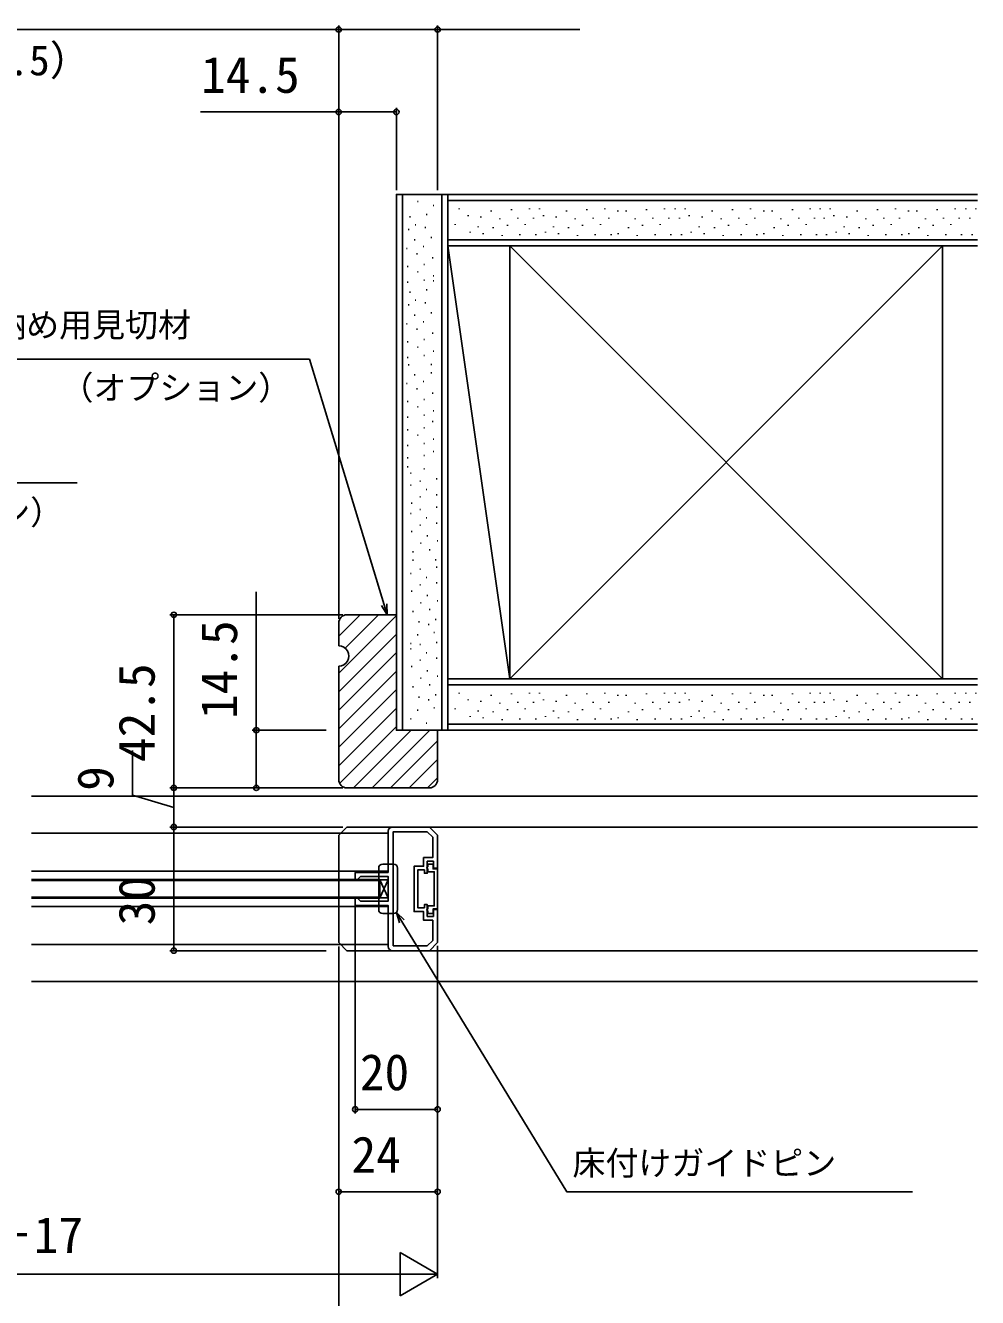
# Model space of a CAD drawing. Units: millimetres, scale not verified. Extents: x -525 to 525, y -783 to 779.
# Drawn here: x 65 to 296, y -626.9 to -318.2 of the extents above; entities that cross this region are included whole.
import ezdxf
from ezdxf.enums import TextEntityAlignment as Align

# ---------------------------------------------------------------- set-up
doc = ezdxf.new("R2010")
doc.units = ezdxf.units.MM
doc.header["$LTSCALE"] = 4
for name, color, linetype in [('0-3_YKK_11', 7, 'Continuous'), ('0-4_YKK_12', 2, 'Continuous'), ('0-5_YKK_13', 4, 'Continuous'), ('0-7_YKK_D', 6, 'Continuous'), ('0-9_YSS_K', 3, 'Continuous')]:
    doc.layers.add(name, color=color, linetype=linetype)
doc.styles.add('ＭＳ ゴシック', font='')
doc.styles.get('ＭＳ ゴシック').set_extended_font_data('MS Gothic')

msp = doc.modelspace()

# ---------------------------------------------------------------- linework, layer by layer
at = {"layer": '0-3_YKK_11'}
for points in [[(153, -541.7), (153, -531.7), (145, -531.7), (145, -530), (145.6, -530), (145.8, -530.2), (146.3, -530.7), (153, -530.7), (153, -524.7), (146.3, -524.7), (145.8, -525.2), (145.6, -525.4), (145, -525.4), (145, -523.7), (153, -523.7), (153, -513.7)], [(154, -512.7), (163, -512.7), (165, -514.7), (165, -522.7), (164, -522.7), (164, -521), (162.5, -521), (162.5, -523.9), (161.8, -523.9), (161.8, -523.1), (160.2, -523.1), (160.2, -527.7), (160.2, -532.3), (161.8, -532.3), (161.8, -531.5), (162.5, -531.5), (162.5, -534.4), (164, -534.4), (164, -532.7), (165, -532.7), (165, -540.7), (163, -542.7), (154, -542.7)]]:
    msp.add_lwpolyline(points, dxfattribs=at)
msp.add_lwpolyline([(154.2, -541.5), (154.2, -513.9), (162.503, -513.9), (163.8, -515.197), (163.8, -520.1), (161.6, -520.1), (161.6, -522.2), (159.3, -522.2), (159.3, -533.2), (161.6, -533.2), (161.6, -535.3), (163.8, -535.3), (163.8, -540.203), (162.503, -541.5)], close=True, dxfattribs=at)
for centre, start, end in [((154, -513.7), 90.00001, 179.99999), ((154, -541.7), 180.00001, 269.99999)]:
    msp.add_arc(centre, 1, start, end, dxfattribs=at)
at = {"layer": '0-4_YKK_12'}
for p, q in [((66.5, -505.2), (296, -505.2)), ((66.5, -514.2), (153, -514.2)), ((66.5, -523.4), (153, -523.4)), ((66.5, -525.4), (151, -525.4)), ((66.5, -530), (151, -530)), ((66.5, -532), (153, -532)), ((66.5, -541.2), (153, -541.2)), ((66.5, -550.2), (296, -550.2))]:
    msp.add_line(p, q, dxfattribs=at)
msp.add_lwpolyline([(296, -512.7), (143, -512.7), (141, -514.7), (141, -540.7), (143, -542.7), (296, -542.7)], dxfattribs=at)
at = {"layer": '0-5_YKK_13'}
for p, q in [((150.7, -522.7), (150.7, -532.7)), ((154.3, -521.7), (151.7, -521.7)), ((155.3, -532.7), (155.3, -522.7)), ((151, -525.7), (66.5, -525.7)), ((153, -525.55), (151, -529.85)), ((153, -529.85), (151, -525.55)), ((66.5, -529.7), (151, -529.7)), ((151.7, -533.7), (154.3, -533.7))]:
    msp.add_line(p, q, dxfattribs=at)
for points in [[(165, -532.55), (165, -522.85), (163.9, -522.85), (163.9, -521.75), (162.6, -521.75), (162.6, -522.35), (162.4, -522.55), (162.4, -522.65), (162.6, -522.85), (162.6, -523.55), (164.2, -523.55), (164.2, -531.85), (162.6, -531.85), (162.6, -532.55), (162.4, -532.75), (162.4, -532.85), (162.6, -533.05), (162.6, -533.65), (163.9, -533.65), (163.9, -532.55)], [(153, -525.55), (151, -525.55), (151, -529.85), (153, -529.85)]]:
    msp.add_lwpolyline(points, close=True, dxfattribs=at)
msp.add_lwpolyline([(109.946, -529.7), (151, -529.7), (151, -525.7), (109.946, -525.7)], dxfattribs=at)
for centre, start, end in [((151.7, -522.7), 90, 180), ((154.3, -522.7), 0, 90), ((151.7, -532.7), 180, 270), ((154.3, -532.7), 270, 0)]:
    msp.add_arc(centre, 1, start, end, dxfattribs=at)
at = {"layer": '0-7_YKK_D'}
for p, q in [((-30.5, -319.2), (141, -319.2)), ((141, -462.2), (141, -318.2)), ((141, -462.2), (141, -318.2)), ((165, -358.2), (165, -318.2)), ((141, -462.2), (141, -338.2)), ((155, -358.2), (155, -338.2)), ((142, -461.2), (100, -461.2)), ((101, -503.2), (101, -461.2)), ((138, -489.2), (120, -489.2)), ((142, -503.2), (100, -503.2)), ((138, -503.2), (100, -503.2)), ((101, -512.7), (101, -503.2)), ((138, -503.2), (120, -503.2)), ((138, -512.699), (100, -512.699)), ((142, -512.7), (100, -512.7)), ((101, -542.699), (101, -512.699)), ((145, -532.2), (145, -582.204)), ((138, -542.699), (100, -542.699)), ((141, -541.7), (141, -602.204)), ((141, -541.7), (141, -642.204)), ((165, -541.493), (165, -602.204)), ((165, -541.493), (165, -582.204)), ((165, -551.7), (165, -622.204)), ((165, -581.204), (145, -581.204)), ((141, -601.204), (165, -601.204)), ((165, -621.204), (155.907, -615.954)), ((155.907, -615.954), (155.907, -626.454)), ((154.5, -621.204), (-24.5, -621.204)), ((165, -621.204), (146.813, -621.204)), ((165, -621.204), (155.907, -626.454))]:
    msp.add_line(p, q, dxfattribs=at)
for points in [[(141, -319.2), (165, -319.2), (199.505, -319.2)], [(155, -339.2), (141, -339.2), (107.45, -339.2)], [(152.784, -461.2), (152.041, -458.761), (133.906, -399.204), (32.162, -399.204)], [(-52.283, -489.204), (-51.175, -486.907), (-23.321, -429.204), (77.544, -429.204)], [(121, -503.2), (121, -489.2), (121, -455.65)], [(152.695, -458.562), (152.784, -461.2), (151.388, -458.96)], [(101, -507.95), (91, -504.95), (91, -494.132)], [(155.75, -535.94), (155.007, -533.407), (156.917, -535.229)], [(155.007, -533.407), (156.334, -535.585), (196.314, -601.204), (280.212, -601.204)]]:
    msp.add_lwpolyline(points, dxfattribs=at)
for centre in [(141, -319.2), (141, -319.2), (165, -319.2), (141, -339.2), (155, -339.2), (101, -461.2), (121, -489.2), (101, -503.2), (101, -503.2), (121, -503.2), (101, -512.699), (101, -512.7), (101, -542.699), (145, -581.204), (165, -581.204), (141, -601.204), (165, -601.204)]:
    msp.add_circle(centre, 0.637, dxfattribs=at)
at = {"layer": '0-9_YSS_K'}
for p, q in [((156.5, -489.2), (156.5, -359.2)), ((160.081, -360.921), (160.281, -360.921)), ((166, -489.2), (166, -359.2)), ((167.5, -360.7), (296, -360.7)), ((162.244, -364.084), (162.444, -364.084)), ((163.894, -361.93), (164.094, -361.93)), ((170.23, -362.806), (170.23, -362.606)), ((177.992, -363.335), (177.992, -363.135)), ((182.926, -362.999), (182.926, -362.799)), ((187.269, -362.806), (187.269, -362.606)), ((189.716, -362.806), (189.716, -362.606)), ((196.267, -363.335), (196.267, -363.135)), ((201.201, -362.999), (201.201, -362.799)), ((205.545, -362.806), (205.545, -362.606)), ((208.761, -363.335), (208.761, -363.135)), ((210.761, -363.335), (210.761, -363.135)), ((215.695, -362.999), (215.695, -362.799)), ((220.038, -362.806), (220.038, -362.606)), ((222.638, -362.806), (222.638, -362.606)), ((225.084, -362.806), (225.084, -362.606)), ((231.636, -363.335), (231.636, -363.135)), ((236.57, -362.999), (236.57, -362.799)), ((240.913, -362.806), (240.913, -362.606)), ((244.13, -363.335), (244.13, -363.135)), ((246.13, -363.335), (246.13, -363.135)), ((251.064, -362.999), (251.064, -362.799)), ((255.407, -362.806), (255.407, -362.606)), ((257.778, -362.806), (257.778, -362.606)), ((260.224, -362.806), (260.224, -362.606)), ((266.776, -363.335), (266.776, -363.135)), ((271.71, -362.999), (271.71, -362.799)), ((276.053, -362.806), (276.053, -362.606)), ((279.27, -363.335), (279.27, -363.135)), ((281.269, -363.335), (281.269, -363.135)), ((286.204, -362.999), (286.204, -362.799)), ((290.547, -362.806), (290.547, -362.606)), ((293.138, -362.806), (293.138, -362.606)), ((295.584, -362.806), (295.584, -362.606)), ((158.219, -364.607), (158.419, -364.607)), ((159.552, -366.552), (159.752, -366.552)), ((161.907, -367.224), (162.107, -367.224)), ((169.221, -366.619), (169.221, -366.419)), ((172.384, -364.456), (172.384, -364.256)), ((174.852, -367.148), (174.852, -366.948)), ((175.524, -364.793), (175.524, -364.593)), ((178.514, -367.359), (178.514, -367.159)), ((180.122, -365.241), (180.122, -365.041)), ((181.917, -366.811), (181.917, -366.611)), ((184.466, -365.049), (184.466, -364.849)), ((186.26, -366.619), (186.26, -366.419)), ((188.289, -365.049), (188.289, -364.849)), ((190.66, -364.456), (190.66, -364.256)), ((193.127, -367.148), (193.127, -366.948)), ((193.8, -364.793), (193.8, -364.593)), ((196.79, -367.359), (196.79, -367.159)), ((198.398, -365.241), (198.398, -365.041)), ((200.192, -366.811), (200.192, -366.611)), ((202.741, -365.049), (202.741, -364.849)), ((204.535, -366.619), (204.535, -366.419)), ((206.564, -365.049), (206.564, -364.849)), ((211.283, -367.359), (211.283, -367.159)), ((212.892, -365.241), (212.892, -365.041)), ((214.686, -366.811), (214.686, -366.611)), ((217.235, -365.049), (217.235, -364.849)), ((219.029, -366.619), (219.029, -366.419)), ((221.058, -365.049), (221.058, -364.849)), ((223.657, -365.049), (223.657, -364.849)), ((226.029, -364.456), (226.029, -364.256)), ((228.496, -367.148), (228.496, -366.948)), ((229.169, -364.793), (229.169, -364.593)), ((232.158, -367.359), (232.158, -367.159)), ((233.767, -365.241), (233.767, -365.041)), ((235.561, -366.811), (235.561, -366.611)), ((238.11, -365.049), (238.11, -364.849)), ((239.904, -366.619), (239.904, -366.419)), ((241.933, -365.049), (241.933, -364.849)), ((246.652, -367.359), (246.652, -367.159)), ((248.26, -365.241), (248.26, -365.041)), ((250.055, -366.811), (250.055, -366.611)), ((252.604, -365.049), (252.604, -364.849)), ((254.398, -366.619), (254.398, -366.419)), ((256.426, -365.049), (256.426, -364.849)), ((258.797, -365.049), (258.797, -364.849)), ((261.169, -364.456), (261.169, -364.256)), ((263.636, -367.148), (263.636, -366.948)), ((264.309, -364.793), (264.309, -364.593)), ((267.298, -367.359), (267.298, -367.159)), ((268.906, -365.241), (268.906, -365.041)), ((270.701, -366.811), (270.701, -366.611)), ((273.25, -365.049), (273.25, -364.849)), ((275.044, -366.619), (275.044, -366.419)), ((277.073, -365.049), (277.073, -364.849)), ((281.792, -367.359), (281.792, -367.159)), ((283.4, -365.241), (283.4, -365.041)), ((285.194, -366.811), (285.194, -366.611)), ((287.743, -365.049), (287.743, -364.849)), ((289.538, -366.619), (289.538, -366.419)), ((291.566, -365.049), (291.566, -364.849)), ((294.157, -365.049), (294.157, -364.849)), ((157.883, -367.747), (158.083, -367.747)), ((159.341, -370.214), (159.541, -370.214)), ((163.365, -369.692), (163.565, -369.692)), ((167.5, -370.2), (296, -370.2)), ((172.907, -368.481), (172.907, -368.281)), ((176.047, -368.817), (176.047, -368.617)), ((180.645, -369.266), (180.645, -369.066)), ((184.988, -369.073), (184.988, -368.873)), ((188.811, -369.073), (188.811, -368.873)), ((191.183, -368.481), (191.183, -368.281)), ((194.323, -368.817), (194.323, -368.617)), ((198.92, -369.266), (198.92, -369.066)), ((203.264, -369.073), (203.264, -368.873)), ((207.087, -369.073), (207.087, -368.873)), ((208.816, -368.817), (208.816, -368.617)), ((213.414, -369.266), (213.414, -369.066)), ((217.757, -369.073), (217.757, -368.873)), ((221.58, -369.073), (221.58, -368.873)), ((224.18, -369.073), (224.18, -368.873)), ((226.551, -368.481), (226.551, -368.281)), ((229.691, -368.817), (229.691, -368.617)), ((234.289, -369.266), (234.289, -369.066)), ((238.632, -369.073), (238.632, -368.873)), ((242.455, -369.073), (242.455, -368.873)), ((244.185, -368.817), (244.185, -368.617)), ((248.783, -369.266), (248.783, -369.066)), ((253.126, -369.073), (253.126, -368.873)), ((256.949, -369.073), (256.949, -368.873)), ((259.32, -369.073), (259.32, -368.873)), ((261.691, -368.481), (261.691, -368.281)), ((264.831, -368.817), (264.831, -368.617)), ((269.429, -369.266), (269.429, -369.066)), ((273.772, -369.073), (273.772, -368.873)), ((277.595, -369.073), (277.595, -368.873)), ((279.325, -368.817), (279.325, -368.617)), ((283.923, -369.266), (283.923, -369.066)), ((288.266, -369.073), (288.266, -368.873)), ((292.089, -369.073), (292.089, -368.873)), ((294.68, -369.073), (294.68, -368.873)), ((157.434, -372.345), (157.634, -372.345)), ((161.459, -371.822), (161.659, -371.822)), ((167.5, -371.7), (182.5, -476.7)), ((182.5, -371.7), (287.5, -476.7)), ((182.5, -476.7), (287.5, -371.7)), ((159.889, -373.617), (160.089, -373.617)), ((161.651, -376.166), (161.851, -376.166)), ((163.701, -374.626), (163.901, -374.626)), ((157.627, -376.688), (157.827, -376.688)), ((160.081, -377.96), (160.281, -377.96)), ((163.894, -378.969), (164.094, -378.969)), ((157.627, -380.511), (157.827, -380.511)), ((161.651, -379.989), (161.851, -379.989)), ((162.244, -382.36), (162.444, -382.36)), ((163.894, -380.205), (164.094, -380.205)), ((158.219, -382.883), (158.419, -382.883)), ((159.552, -384.827), (159.752, -384.827)), ((161.907, -385.5), (162.107, -385.5)), ((157.883, -386.023), (158.083, -386.023)), ((159.341, -388.49), (159.541, -388.49)), ((163.365, -387.967), (163.565, -387.967)), ((157.434, -390.62), (157.634, -390.62)), ((159.889, -391.892), (160.089, -391.892)), ((161.459, -390.098), (161.659, -390.098)), ((157.627, -394.964), (157.827, -394.964)), ((161.651, -394.441), (161.851, -394.441)), ((163.701, -392.901), (163.901, -392.901)), ((160.081, -396.235), (160.281, -396.235)), ((163.894, -397.245), (164.094, -397.245)), ((157.627, -398.787), (157.827, -398.787)), ((157.883, -400.516), (158.083, -400.516)), ((161.651, -398.264), (161.851, -398.264)), ((163.365, -400.461), (163.565, -400.461)), ((159.341, -402.983), (159.541, -402.983)), ((163.365, -402.461), (163.565, -402.461)), ((157.434, -405.114), (157.634, -405.114)), ((159.889, -406.386), (160.089, -406.386)), ((161.459, -404.592), (161.659, -404.592)), ((163.701, -407.395), (163.901, -407.395)), ((157.627, -409.457), (157.827, -409.457)), ((161.651, -408.935), (161.851, -408.935)), ((157.627, -413.28), (157.827, -413.28)), ((160.081, -410.729), (160.281, -410.729)), ((161.651, -412.758), (161.851, -412.758)), ((163.894, -411.738), (164.094, -411.738)), ((157.627, -416.334), (157.827, -416.334)), ((161.651, -415.811), (161.851, -415.811)), ((163.701, -414.271), (163.901, -414.271)), ((160.081, -417.605), (160.281, -417.605)), ((161.651, -419.634), (161.851, -419.634)), ((163.894, -418.615), (164.094, -418.615)), ((157.627, -420.156), (157.827, -420.156)), ((161.651, -422.581), (161.851, -422.581)), ((163.894, -421.561), (164.094, -421.561)), ((157.627, -423.103), (157.827, -423.103)), ((157.627, -425.297), (157.827, -425.297)), ((161.651, -425.819), (161.851, -425.819)), ((158.606, -426.839), (158.406, -426.839)), ((160.849, -428.766), (160.649, -428.766)), ((164.873, -428.244), (164.673, -428.244)), ((158.606, -429.785), (158.406, -429.785)), ((162.419, -430.795), (162.219, -430.795)), ((164.873, -432.066), (164.673, -432.066)), ((158.799, -434.129), (158.599, -434.129)), ((160.849, -432.589), (160.649, -432.589)), ((164.873, -435.12), (164.673, -435.12)), ((158.606, -436.662), (158.406, -436.662)), ((160.849, -435.642), (160.649, -435.642)), ((162.419, -437.671), (162.219, -437.671)), ((158.799, -441.005), (158.599, -441.005)), ((160.849, -439.465), (160.649, -439.465)), ((164.873, -438.943), (164.673, -438.943)), ((161.041, -443.808), (160.841, -443.808)), ((162.611, -442.014), (162.411, -442.014)), ((165.066, -443.286), (164.866, -443.286)), ((159.135, -445.939), (158.935, -445.939)), ((163.159, -445.417), (162.959, -445.417)), ((159.135, -447.939), (158.935, -447.939)), ((160.849, -450.136), (160.649, -450.136)), ((164.617, -447.884), (164.417, -447.884)), ((164.873, -449.613), (164.673, -449.613)), ((158.606, -451.155), (158.406, -451.155)), ((162.419, -452.165), (162.219, -452.165)), ((164.873, -453.436), (164.673, -453.436)), ((158.799, -455.499), (158.599, -455.499)), ((160.849, -453.959), (160.649, -453.959)), ((162.611, -456.508), (162.411, -456.508)), ((161.041, -458.302), (160.841, -458.302)), ((163.159, -459.91), (162.959, -459.91)), ((165.066, -457.78), (164.866, -457.78)), ((141, -466.399), (146.199, -461.2)), ((141, -475.379), (155, -461.379)), ((142.605, -469.284), (150.689, -461.2)), ((143, -461.2), (155, -461.2)), ((159.135, -460.433), (158.935, -460.433)), ((160.593, -462.9), (160.393, -462.9)), ((164.617, -462.377), (164.417, -462.377)), ((141, -468.7), (141, -463.2)), ((141, -479.869), (155, -465.869)), ((160.256, -466.04), (160.056, -466.04)), ((162.948, -463.573), (162.748, -463.573)), ((164.281, -465.517), (164.081, -465.517)), ((158.606, -468.195), (158.406, -468.195)), ((160.849, -468.411), (160.649, -468.411)), ((164.873, -467.889), (164.673, -467.889)), ((141, -484.359), (155, -470.359)), ((158.606, -469.431), (158.406, -469.431)), ((160.849, -472.234), (160.649, -472.234)), ((162.419, -470.44), (162.219, -470.44)), ((164.873, -471.712), (164.673, -471.712)), ((141, -501.2), (141, -473.7)), ((141, -488.849), (155, -474.849)), ((158.799, -473.774), (158.599, -473.774)), ((162.611, -474.783), (162.411, -474.783)), ((161.041, -476.578), (160.841, -476.578)), ((163.159, -478.186), (162.959, -478.186)), ((165.066, -476.055), (164.866, -476.055)), ((167.5, -478.2), (296, -478.2)), ((141, -493.34), (155, -479.34)), ((159.135, -478.708), (158.935, -478.708)), ((160.593, -481.176), (160.393, -481.176)), ((164.617, -480.653), (164.417, -480.653)), ((170.23, -480.306), (170.23, -480.106)), ((177.992, -480.835), (177.992, -480.635)), ((182.926, -480.499), (182.926, -480.299)), ((187.269, -480.306), (187.269, -480.106)), ((189.716, -480.306), (189.716, -480.106)), ((196.267, -480.835), (196.267, -480.635)), ((201.201, -480.499), (201.201, -480.299)), ((205.545, -480.306), (205.545, -480.106)), ((208.761, -480.835), (208.761, -480.635)), ((210.761, -480.835), (210.761, -480.635)), ((215.695, -480.499), (215.695, -480.299)), ((220.038, -480.306), (220.038, -480.106)), ((222.638, -480.306), (222.638, -480.106)), ((225.084, -480.306), (225.084, -480.106)), ((231.636, -480.835), (231.636, -480.635)), ((236.57, -480.499), (236.57, -480.299)), ((240.913, -480.306), (240.913, -480.106)), ((244.13, -480.835), (244.13, -480.635)), ((246.13, -480.835), (246.13, -480.635)), ((251.064, -480.499), (251.064, -480.299)), ((255.407, -480.306), (255.407, -480.106)), ((257.778, -480.306), (257.778, -480.106)), ((260.224, -480.306), (260.224, -480.106)), ((266.776, -480.835), (266.776, -480.635)), ((271.71, -480.499), (271.71, -480.299)), ((276.053, -480.306), (276.053, -480.106)), ((279.27, -480.835), (279.27, -480.635)), ((281.269, -480.835), (281.269, -480.635)), ((286.204, -480.499), (286.204, -480.299)), ((290.547, -480.306), (290.547, -480.106)), ((293.138, -480.306), (293.138, -480.106)), ((295.584, -480.306), (295.584, -480.106)), ((141, -497.83), (155, -483.83)), ((160.256, -484.316), (160.056, -484.316)), ((162.948, -481.848), (162.748, -481.848)), ((164.281, -483.793), (164.081, -483.793)), ((169.221, -484.119), (169.221, -483.919)), ((172.384, -481.956), (172.384, -481.756)), ((174.852, -484.648), (174.852, -484.448)), ((175.524, -482.293), (175.524, -482.093)), ((180.122, -482.741), (180.122, -482.541)), ((181.917, -484.311), (181.917, -484.111)), ((184.466, -482.549), (184.466, -482.349)), ((186.26, -484.119), (186.26, -483.919)), ((188.289, -482.549), (188.289, -482.349)), ((190.66, -481.956), (190.66, -481.756)), ((193.127, -484.648), (193.127, -484.448)), ((193.8, -482.293), (193.8, -482.093)), ((198.398, -482.741), (198.398, -482.541)), ((200.192, -484.311), (200.192, -484.111)), ((202.741, -482.549), (202.741, -482.349)), ((204.535, -484.119), (204.535, -483.919)), ((206.564, -482.549), (206.564, -482.349)), ((212.892, -482.741), (212.892, -482.541)), ((214.686, -484.311), (214.686, -484.111)), ((217.235, -482.549), (217.235, -482.349)), ((219.029, -484.119), (219.029, -483.919)), ((221.058, -482.549), (221.058, -482.349)), ((223.657, -482.549), (223.657, -482.349)), ((226.029, -481.956), (226.029, -481.756)), ((228.496, -484.648), (228.496, -484.448)), ((229.169, -482.293), (229.169, -482.093)), ((233.767, -482.741), (233.767, -482.541)), ((235.561, -484.311), (235.561, -484.111)), ((238.11, -482.549), (238.11, -482.349)), ((239.904, -484.119), (239.904, -483.919)), ((241.933, -482.549), (241.933, -482.349)), ((248.26, -482.741), (248.26, -482.541)), ((250.055, -484.311), (250.055, -484.111)), ((252.604, -482.549), (252.604, -482.349)), ((254.398, -484.119), (254.398, -483.919)), ((256.426, -482.549), (256.426, -482.349)), ((258.797, -482.549), (258.797, -482.349)), ((261.169, -481.956), (261.169, -481.756)), ((263.636, -484.648), (263.636, -484.448)), ((264.309, -482.293), (264.309, -482.093)), ((268.906, -482.741), (268.906, -482.541)), ((270.701, -484.311), (270.701, -484.111)), ((273.25, -482.549), (273.25, -482.349)), ((275.044, -484.119), (275.044, -483.919)), ((277.073, -482.549), (277.073, -482.349)), ((283.4, -482.741), (283.4, -482.541)), ((285.194, -484.311), (285.194, -484.111)), ((287.743, -482.549), (287.743, -482.349)), ((289.538, -484.119), (289.538, -483.919)), ((291.566, -482.549), (291.566, -482.349)), ((294.157, -482.549), (294.157, -482.349)), ((158.606, -486.47), (158.406, -486.47)), ((162.419, -487.479), (162.219, -487.479)), ((172.907, -485.981), (172.907, -485.781)), ((176.047, -486.317), (176.047, -486.117)), ((178.514, -484.859), (178.514, -484.659)), ((180.645, -486.766), (180.645, -486.566)), ((184.988, -486.573), (184.988, -486.373)), ((188.811, -486.573), (188.811, -486.373)), ((191.183, -485.981), (191.183, -485.781)), ((194.323, -486.317), (194.323, -486.117)), ((196.79, -484.859), (196.79, -484.659)), ((198.92, -486.766), (198.92, -486.566)), ((203.264, -486.573), (203.264, -486.373)), ((207.087, -486.573), (207.087, -486.373)), ((208.816, -486.317), (208.816, -486.117)), ((211.283, -484.859), (211.283, -484.659)), ((213.414, -486.766), (213.414, -486.566)), ((217.757, -486.573), (217.757, -486.373)), ((221.58, -486.573), (221.58, -486.373)), ((224.18, -486.573), (224.18, -486.373)), ((226.551, -485.981), (226.551, -485.781)), ((229.691, -486.317), (229.691, -486.117)), ((232.158, -484.859), (232.158, -484.659)), ((234.289, -486.766), (234.289, -486.566)), ((238.632, -486.573), (238.632, -486.373)), ((242.455, -486.573), (242.455, -486.373)), ((244.185, -486.317), (244.185, -486.117)), ((246.652, -484.859), (246.652, -484.659)), ((248.783, -486.766), (248.783, -486.566)), ((253.126, -486.573), (253.126, -486.373)), ((256.949, -486.573), (256.949, -486.373)), ((259.32, -486.573), (259.32, -486.373)), ((261.691, -485.981), (261.691, -485.781)), ((264.831, -486.317), (264.831, -486.117)), ((267.298, -484.859), (267.298, -484.659)), ((269.429, -486.766), (269.429, -486.566)), ((273.772, -486.573), (273.772, -486.373)), ((277.595, -486.573), (277.595, -486.373)), ((279.325, -486.317), (279.325, -486.117)), ((281.792, -484.859), (281.792, -484.659)), ((283.923, -486.766), (283.923, -486.566)), ((288.266, -486.573), (288.266, -486.373)), ((292.089, -486.573), (292.089, -486.373)), ((294.68, -486.573), (294.68, -486.373)), ((141.216, -502.104), (155, -488.32)), ((144.61, -503.2), (158.61, -489.2)), ((149.1, -503.2), (163.1, -489.2)), ((167.5, -487.7), (296, -487.7)), ((153.59, -503.2), (165, -491.79)), ((158.08, -503.2), (165, -496.28)), ((162.57, -503.2), (165, -500.77)), ((163, -503.2), (143, -503.2))]:
    msp.add_line(p, q, dxfattribs=at)
for points in [[(167.5, -489.2), (155, -489.2), (155, -359.2), (167.5, -359.2)], [(155, -489.2), (167.5, -489.2), (167.5, -359.2), (155, -359.2)], [(182.5, -476.7), (167.5, -476.7), (167.5, -371.7), (182.5, -371.7)], [(287.5, -476.7), (182.5, -476.7), (182.5, -371.7), (287.5, -371.7)]]:
    msp.add_lwpolyline(points, close=True, dxfattribs=at)
for points in [[(296, -371.7), (167.5, -371.7), (167.5, -359.2), (296, -359.2)], [(155, -461.2), (155, -489.2), (165, -489.2), (165, -501.2)], [(296, -489.2), (167.5, -489.2), (167.5, -476.7), (296, -476.7)]]:
    msp.add_lwpolyline(points, dxfattribs=at)
for centre, radius, start, end in [((143, -463.2), 2, 90.00001, 179.99999), ((141, -471.2), 2.5, 269.99999, 90.00001), ((143, -501.2), 2, 180.00001, 269.99999), ((163, -501.2), 2, 270.00001, 359.99999)]:
    msp.add_arc(centre, radius, start, end, dxfattribs=at)

# ---------------------------------------------------------------- texts
at = {"layer": '0-7_YKK_D', "style": 'ＭＳ ゴシック'}
for s, height, p in [('（＝DW－28.5）', 7.331, (10.96, -332.507)), ('14.5', 8.798, (107.609, -337.2)), ('クロス納め用見切材', 5.865, (33.172, -395.534)), ('（オプション）', 5.865, (73.49, -410.776)), ('（オプション）', 5.865, (18.149, -441.014)), ('20', 8.798, (146.136, -579.204)), ('24', 8.798, (144.102, -599.204)), ('床付けガイドピン', 5.865, (197.722, -598.929)), ('DW＝W／2－17', 8.798, (7.08, -618.727))]:
    msp.add_text(s, height=height, dxfattribs=at).set_placement(p, align=Align.BOTTOM_LEFT)
for s, p in [('14.5', (119, -486.491)), ('42.5', (99, -496.927)), ('9', (89, -503.905)), ('30', (99, -536.563))]:
    msp.add_text(s, height=8.798, rotation=90, dxfattribs=at).set_placement(p, align=Align.BOTTOM_LEFT)

doc.saveas('drawing.dxf')
